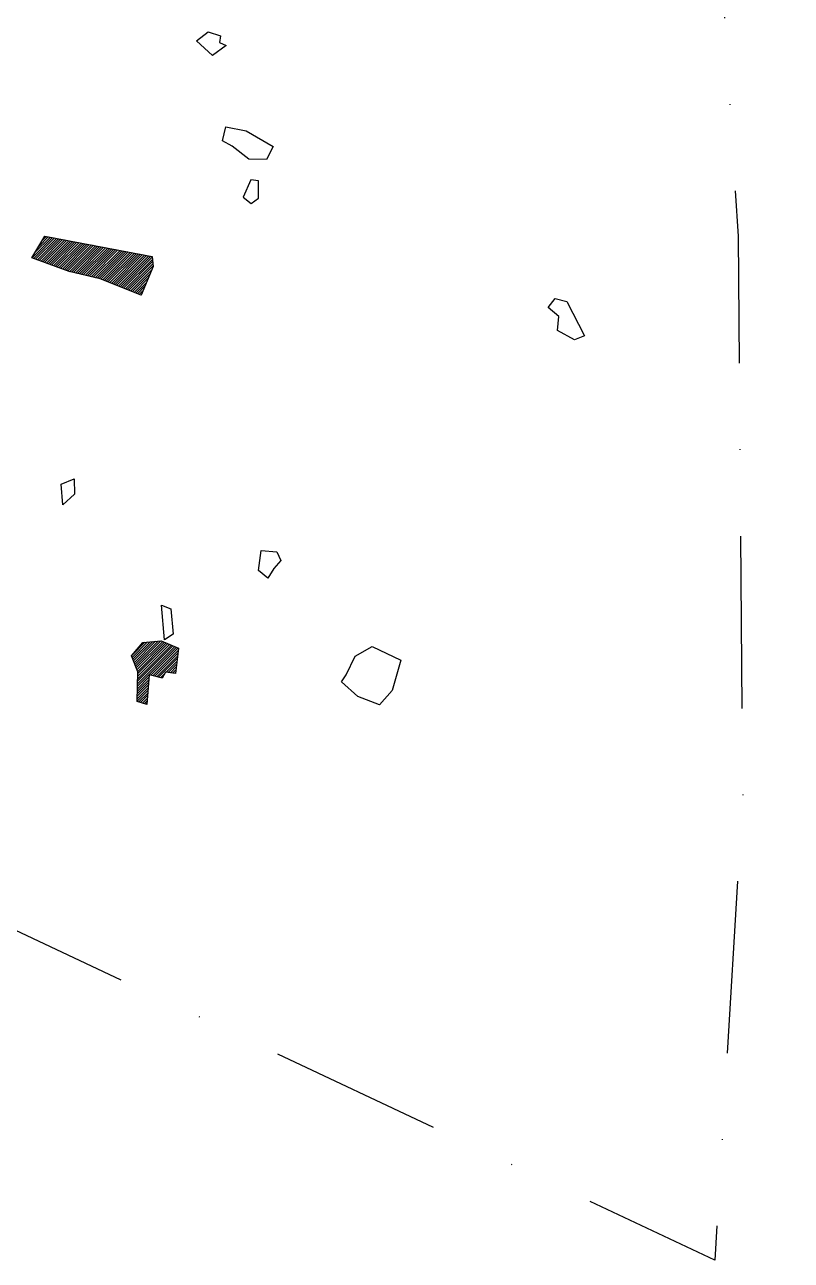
# Model space of a CAD drawing. Header units: metres. Extents: x -1500 to -958, y -1228 to -671.
# Drawn here: x -1069.4 to -958.2, y -1228.2 to -1049 of the extents above; entities that cross this region are included whole.
import ezdxf

# ---------------------------------------------------------------- set-up
doc = ezdxf.new("R2010")
doc.units = ezdxf.units.M
doc.header["$LTSCALE"] = 25
doc.header["$MEASUREMENT"] = 0
doc.linetypes.add('STRICHPUNKTX2', pattern=[2, 1, -0.5, 0, -0.5])
doc.layers.get('0').update_dxf_attribs({"linetype": 'CONTINUOUS'})
for name, color, linetype in [('GRABUNGSGRENZE', 3, 'STRICHPUNKTX2'), ('KNOCHEN', 2, 'CONTINUOUS'), ('KNOCHENSCHRAFF', 2, 'CONTINUOUS'), ('STEINE', 4, 'CONTINUOUS')]:
    doc.layers.add(name, color=color, linetype=linetype)

# ---------------------------------------------------------------- blocks, each defined once
blk = doc.blocks.new('*X7')
at = {"color": 0}
for p, q in [((-1068.29, -1082.79), (-1065.35, -1079.85)), ((-1068.03, -1082.88), (-1065.06, -1079.91)), ((-1067.88, -1082.02), (-1065.65, -1079.79)), ((-1067.78, -1082.98), (-1064.76, -1079.96)), ((-1067.52, -1083.07), (-1064.46, -1080.02)), ((-1067.34, -1081.13), (-1065.95, -1079.74)), ((-1067.26, -1083.17), (-1064.16, -1080.07)), ((-1067, -1083.27), (-1063.87, -1080.13)), ((-1066.81, -1080.24), (-1066.25, -1079.68)), ((-1066.75, -1083.36), (-1063.57, -1080.19)), ((-1066.49, -1083.46), (-1063.27, -1080.24)), ((-1066.23, -1083.55), (-1062.97, -1080.3)), ((-1065.97, -1083.65), (-1062.68, -1080.36)), ((-1065.72, -1083.75), (-1062.38, -1080.41)), ((-1065.46, -1083.84), (-1062.08, -1080.47)), ((-1065.2, -1083.94), (-1061.79, -1080.52)), ((-1064.94, -1084.03), (-1061.49, -1080.58)), ((-1064.69, -1084.13), (-1061.19, -1080.64)), ((-1064.43, -1084.23), (-1060.89, -1080.69)), ((-1064.17, -1084.32), (-1060.6, -1080.75)), ((-1063.91, -1084.42), (-1060.3, -1080.8)), ((-1063.65, -1084.51), (-1060, -1080.86)), ((-1063.4, -1084.61), (-1059.7, -1080.92)), ((-1063.14, -1084.71), (-1059.41, -1080.97)), ((-1062.88, -1084.8), (-1059.11, -1081.03)), ((-1062.59, -1084.87), (-1058.81, -1081.09)), ((-1062.31, -1084.93), (-1058.51, -1081.14)), ((-1062.02, -1085), (-1058.22, -1081.2)), ((-1061.73, -1085.07), (-1057.92, -1081.25)), ((-1061.44, -1085.13), (-1057.62, -1081.31)), ((-1061.16, -1085.2), (-1057.33, -1081.37)), ((-1060.87, -1085.27), (-1057.03, -1081.42)), ((-1060.58, -1085.33), (-1056.73, -1081.48)), ((-1060.3, -1085.4), (-1056.43, -1081.54)), ((-1060.01, -1085.47), (-1056.14, -1081.59)), ((-1059.72, -1085.53), (-1055.84, -1081.65)), ((-1059.44, -1085.6), (-1055.54, -1081.7)), ((-1059.15, -1085.67), (-1055.24, -1081.76)), ((-1058.86, -1085.73), (-1054.95, -1081.82)), ((-1058.58, -1085.8), (-1054.65, -1081.87)), ((-1058.31, -1085.88), (-1054.35, -1081.93)), ((-1058.05, -1085.98), (-1054.06, -1081.99)), ((-1057.8, -1086.09), (-1053.76, -1082.04)), ((-1057.55, -1086.19), (-1053.46, -1082.1)), ((-1057.3, -1086.29), (-1053.16, -1082.15)), ((-1057.04, -1086.39), (-1052.87, -1082.21)), ((-1056.79, -1086.49), (-1052.57, -1082.27)), ((-1056.54, -1086.59), (-1052.27, -1082.32)), ((-1056.28, -1086.69), (-1051.97, -1082.38)), ((-1056.03, -1086.79), (-1051.68, -1082.44)), ((-1055.78, -1086.89), (-1051.38, -1082.49)), ((-1055.53, -1086.99), (-1051.08, -1082.55)), ((-1055.27, -1087.09), (-1050.88, -1082.7)), ((-1055.02, -1087.19), (-1050.84, -1083.02)), ((-1054.77, -1087.3), (-1050.81, -1083.33)), ((-1054.52, -1087.4), (-1050.77, -1083.65)), ((-1054.26, -1087.5), (-1050.73, -1083.96)), ((-1054.01, -1087.6), (-1050.89, -1084.48)), ((-1053.76, -1087.7), (-1051.15, -1085.09)), ((-1053.51, -1087.8), (-1051.4, -1085.7)), ((-1053.25, -1087.9), (-1051.66, -1086.31)), ((-1053, -1088), (-1051.92, -1086.92)), ((-1052.75, -1088.1), (-1052.17, -1087.53)), ((-1052.49, -1088.2), (-1052.43, -1088.14)), ((-1053.79, -1140.76), (-1051.54, -1138.51)), ((-1053.74, -1140.36), (-1051.92, -1138.55)), ((-1053.69, -1141.02), (-1051.16, -1138.48)), ((-1053.59, -1141.27), (-1050.77, -1138.45)), ((-1053.48, -1141.52), (-1050.39, -1138.42)), ((-1053.38, -1141.77), (-1050, -1138.39)), ((-1053.28, -1142.02), (-1049.62, -1138.36)), ((-1053.18, -1142.27), (-1049.35, -1138.45)), ((-1053.08, -1142.53), (-1049.1, -1138.55)), ((-1053.01, -1144.93), (-1047.36, -1139.28)), ((-1053, -1144.57), (-1047.61, -1139.18)), ((-1052.99, -1144.21), (-1047.86, -1139.07)), ((-1052.98, -1142.78), (-1048.85, -1138.66)), ((-1052.98, -1143.84), (-1048.1, -1138.97)), ((-1052.97, -1143.48), (-1048.35, -1138.86)), ((-1052.96, -1143.11), (-1048.6, -1138.76)), ((-1051.06, -1143.34), (-1047.11, -1139.38)), ((-1050.78, -1143.41), (-1047.07, -1139.71)), ((-1050.5, -1143.49), (-1047.13, -1140.11)), ((-1050.22, -1143.56), (-1047.18, -1140.52)), ((-1049.94, -1143.63), (-1047.23, -1140.92)), ((-1048.86, -1142.91), (-1047.28, -1141.33)), ((-1048.55, -1142.95), (-1047.33, -1141.73)), ((-1049.66, -1143.7), (-1049.04, -1143.08)), ((-1048.23, -1142.99), (-1047.38, -1142.13)), ((-1047.92, -1143.02), (-1047.43, -1142.54)), ((-1047.6, -1143.06), (-1047.49, -1142.94)), ((-1053.06, -1146.75), (-1051.47, -1145.16)), ((-1053.05, -1146.39), (-1051.44, -1144.78)), ((-1053.04, -1146.02), (-1051.41, -1144.4)), ((-1053.03, -1145.66), (-1051.38, -1144.01)), ((-1053.02, -1145.3), (-1051.35, -1143.63)), ((-1053.07, -1147.11), (-1051.5, -1145.54)), ((-1052.84, -1147.24), (-1051.52, -1145.92)), ((-1052.57, -1147.32), (-1051.55, -1146.3)), ((-1052.3, -1147.4), (-1051.58, -1146.69)), ((-1052.03, -1147.48), (-1051.61, -1147.07)), ((-1051.75, -1147.57), (-1051.64, -1147.45))]:
    blk.add_line(p, q, dxfattribs=at)

msp = doc.modelspace()

# ---------------------------------------------------------------- linework, layer by layer
at = {"layer": 'GRABUNGSGRENZE', "flags": 128}
msp.add_lwpolyline([(-1220.77, -790.19), (-958.18, -913.04), (-962.05, -968.94), (-967.48, -997.14), (-965.03, -1019.9), (-967.86, -1048.04), (-965.9, -1079.62), (-965.22, -1160.86), (-969.27, -1228.22), (-1079, -1176.43), (-1251.24, -1096.23)], dxfattribs=at)
at = {"layer": 'KNOCHEN'}
for points in [[(-1052.46, -1088.22), (-1058.44, -1085.83), (-1062.91, -1084.79), (-1068.33, -1082.77), (-1066.45, -1079.64), (-1050.9, -1082.58), (-1050.72, -1084.06), (-1052.46, -1088.22)], [(-1051.65, -1147.6), (-1053.07, -1147.17), (-1052.95, -1142.84), (-1053.88, -1140.53), (-1052.22, -1138.57), (-1049.57, -1138.36), (-1047.04, -1139.41), (-1047.5, -1143.08), (-1048.93, -1142.9), (-1049.45, -1143.76), (-1051.33, -1143.27), (-1051.65, -1147.6)]]:
    msp.add_lwpolyline(points, dxfattribs=at)
at = {"layer": 'STEINE'}
for points in [[(-1042.14, -1053.42), (-1044.45, -1051.29), (-1042.75, -1049.99), (-1040.98, -1050.58), (-1041.09, -1051.55), (-1040.13, -1051.97), (-1042.14, -1053.42)], [(-1036.87, -1068.48), (-1039.29, -1066.61), (-1040.7, -1065.82), (-1040.21, -1063.79), (-1037.26, -1064.35), (-1033.32, -1066.65), (-1034.32, -1068.52), (-1036.87, -1068.48)], [(-1036.56, -1071.49), (-1037.67, -1073.97), (-1036.51, -1074.91), (-1035.48, -1074.11), (-1035.44, -1071.61), (-1036.56, -1071.49)], [(-989.63, -1094.69), (-992.1, -1093.33), (-991.87, -1091.29), (-993.43, -1090), (-992.44, -1088.69), (-990.71, -1089.12), (-988.19, -1094.1), (-989.63, -1094.69)], [(-1063.84, -1118.62), (-1064.1, -1115.61), (-1062.2, -1114.87), (-1062.13, -1117.06), (-1063.84, -1118.62)], [(-1032.22, -1126.7), (-1033.25, -1127.86), (-1034.09, -1129.27), (-1035.45, -1128.13), (-1035.05, -1125.23), (-1032.81, -1125.42), (-1032.22, -1126.7)], [(-1049.11, -1138.21), (-1049.54, -1133.16), (-1048.17, -1133.69), (-1047.82, -1137.36), (-1049.11, -1138.21)], [(-1022.74, -1143.26), (-1021.42, -1140.57), (-1018.95, -1139.19), (-1014.81, -1141.14), (-1016.05, -1145.55), (-1017.91, -1147.66), (-1021.05, -1146.44), (-1023.42, -1144.31), (-1022.74, -1143.26)]]:
    msp.add_lwpolyline(points, dxfattribs=at)

# ---------------------------------------------------------------- block references
at = {"layer": 'KNOCHENSCHRAFF'}
msp.add_blockref('*X7', (0, 0), dxfattribs=at)

doc.saveas('drawing.dxf')
